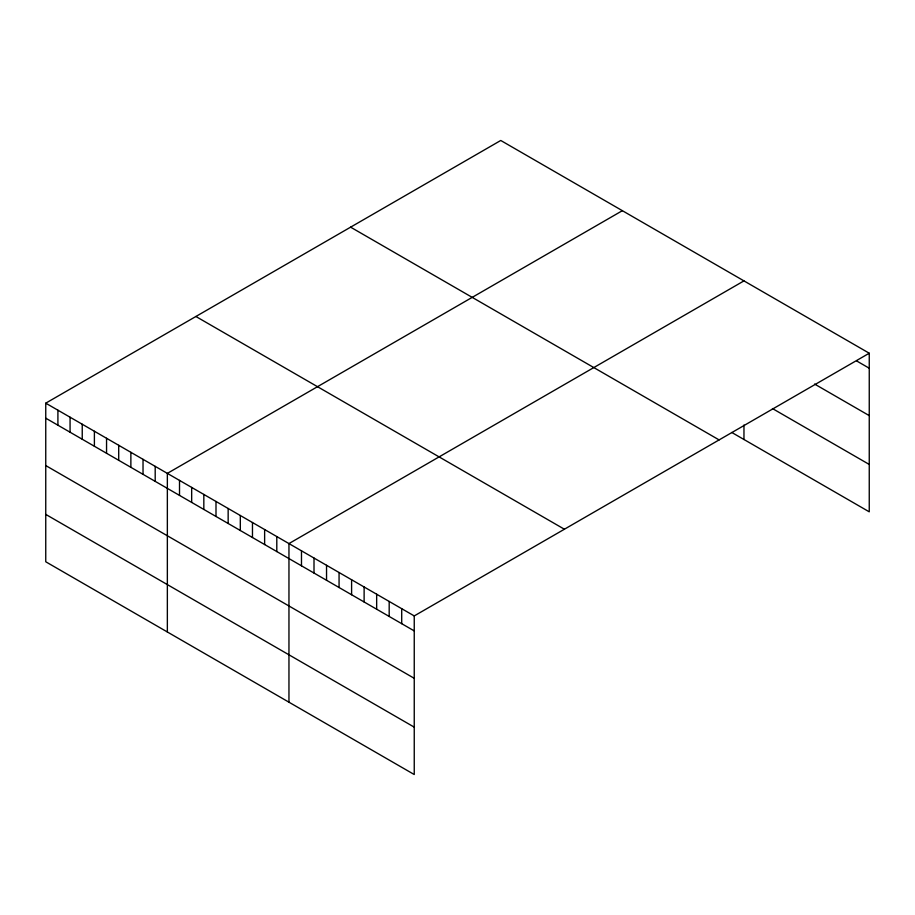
<?xml version="1.0" encoding="UTF-8"?>
<svg xmlns="http://www.w3.org/2000/svg" width="915" height="915" viewBox="0 0 915 915"><rect width="100%" height="100%" fill="white"/><g stroke="black" fill="none" stroke-linecap="round" stroke-linejoin="round"><path stroke-width="1.37" d="M869.25 353.224L414.243 615.921L414.243 774.525L45.75 561.776L45.75 403.172L500.757 140.475L869.25 353.224L869.25 511.828L731.806 432.475M622.36 210.679L167.353 473.375L167.353 631.99M743.964 280.882L288.957 543.579L288.957 702.194M856.726 360.99L869.25 368.219M814.579 384.048L869.25 415.616M772.443 408.548L869.25 464.443M350.605 227.16L719.099 439.909M195.901 316.487L564.395 529.225M45.75 403.172L414.243 615.921M45.75 418.178L414.243 630.915M45.75 465.563L414.243 678.312M45.75 514.39L414.243 727.139M743.964 425.018L743.964 439.497M401.708 608.681L401.708 623.687M389.184 601.452L389.184 616.447M376.66 594.212L376.66 609.218M364.124 586.984L364.124 601.99M351.6 579.755L351.6 594.75M339.065 572.515L339.065 587.521M326.541 565.287L326.541 580.282M314.005 558.047L314.005 573.053M301.481 550.819L301.481 565.813M276.799 536.567L276.799 551.562M264.629 529.545L264.629 544.539M252.471 522.522L252.471 537.528M240.313 515.5L240.313 530.506M228.155 508.477L228.155 523.483M215.997 501.466L215.997 516.46M203.828 494.443L203.828 509.438M191.67 487.421L191.67 502.415M179.512 480.398L179.512 495.404M155.195 466.353L155.195 481.359M143.026 459.341L143.026 474.336M130.868 452.319L130.868 467.313M118.71 445.296L118.71 460.302M106.552 438.274L106.552 453.28M94.394 431.251L94.394 446.257M82.236 424.228L82.236 439.234M70.066 417.217L70.066 432.212M57.908 410.195L57.908 425.189"/></g></svg>
